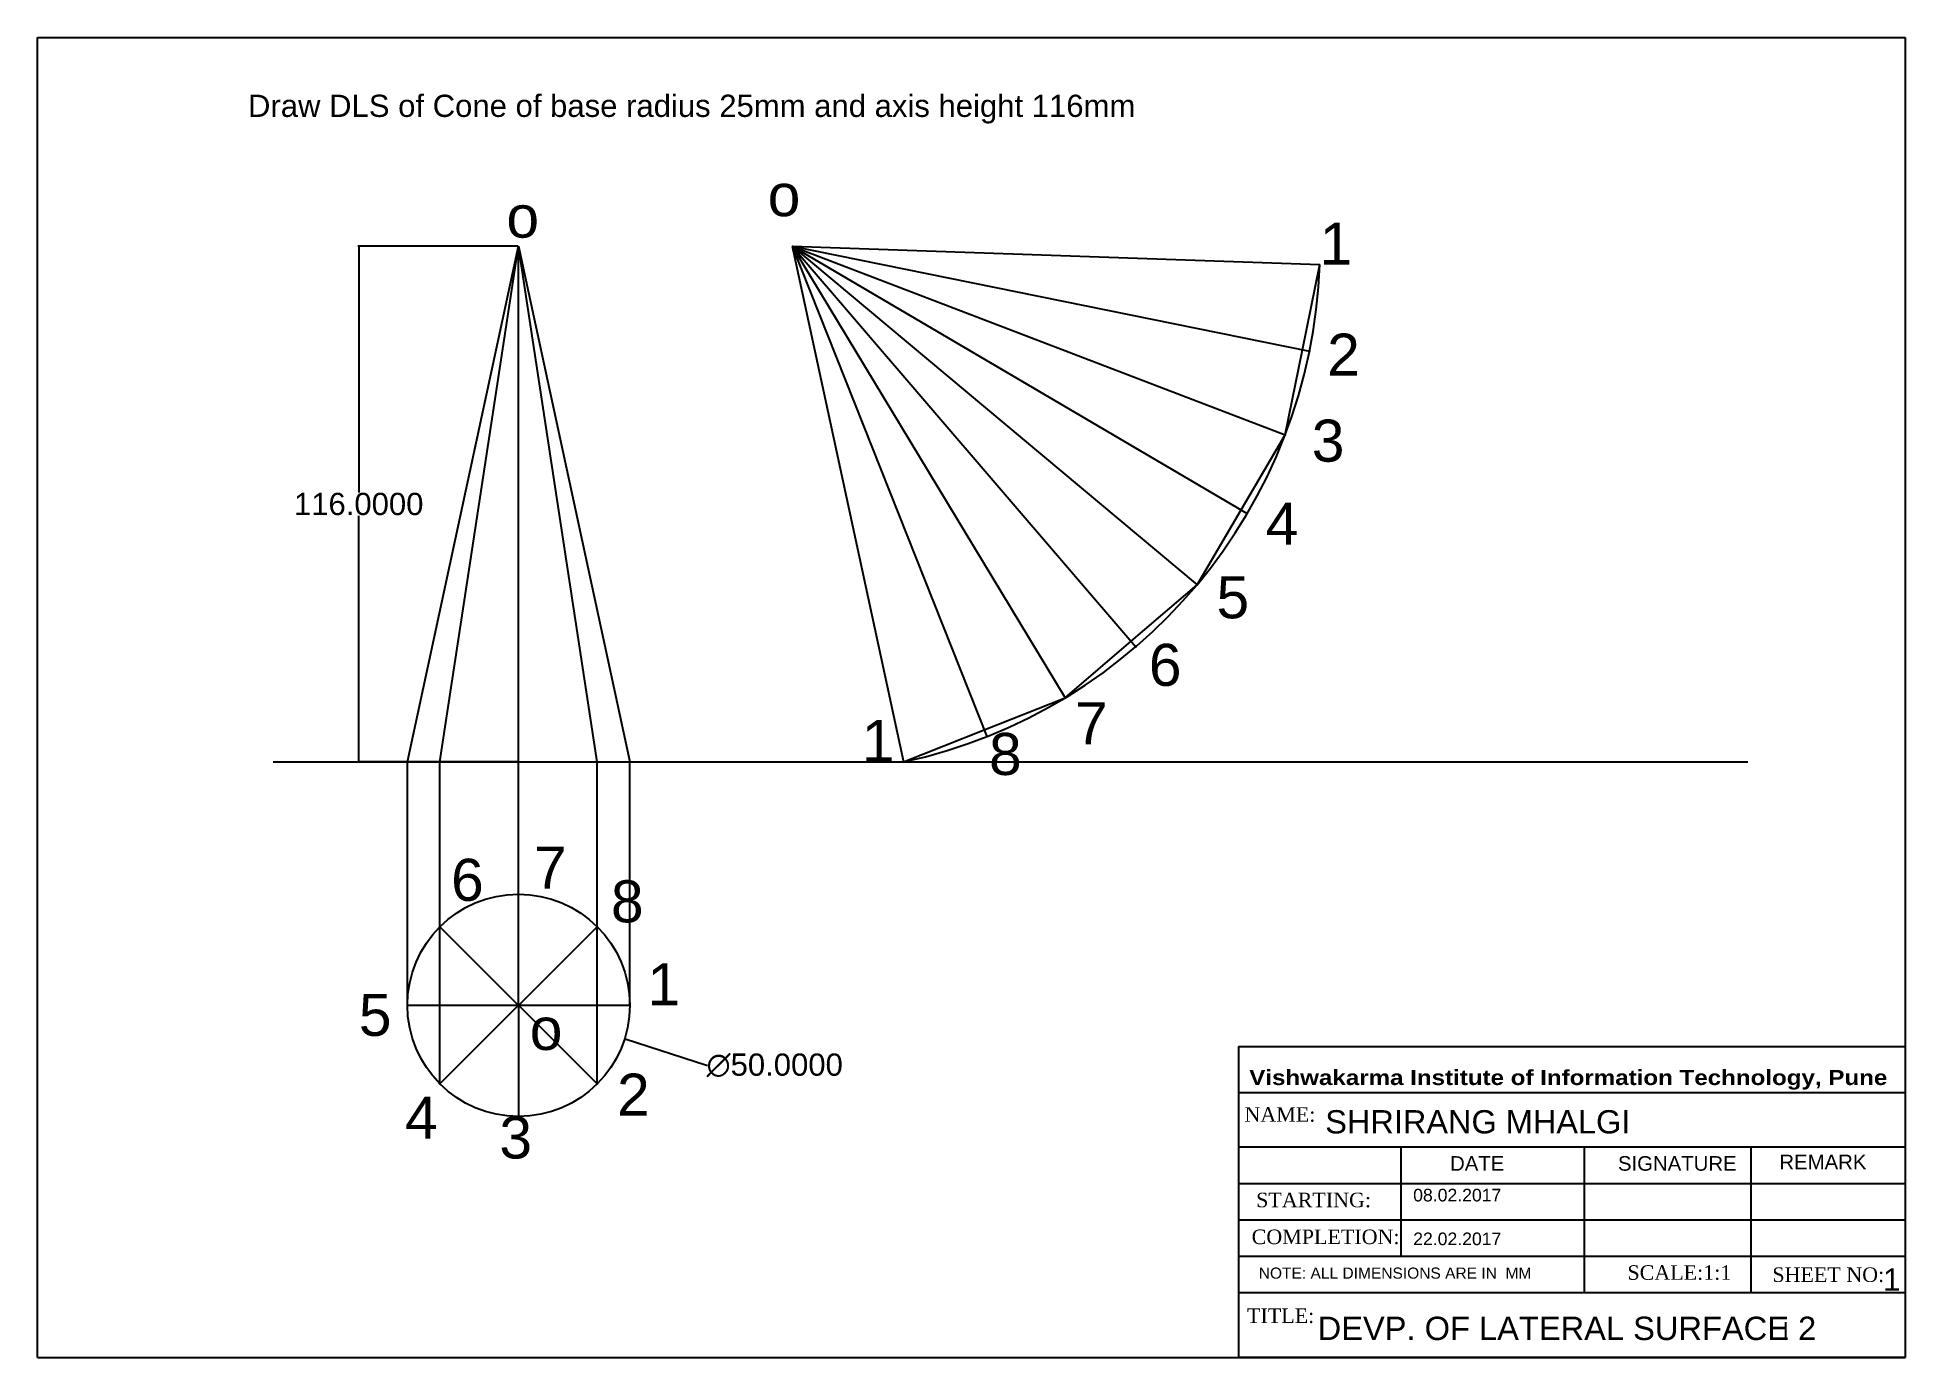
# Model space of a CAD drawing. Header units: inches. Extents: x 0 to 420, y 0 to 297.
import ezdxf

# ---------------------------------------------------------------- set-up
doc = ezdxf.new("R2010")
doc.units = ezdxf.units.IN
doc.header["$MEASUREMENT"] = 0
doc.styles.get("Standard").update_dxf_attribs({"font": 'arial.ttf'})
doc.dimstyles.get("Standard").update_dxf_attribs({"dimtxt": 5, "dimasz": 0.18, "dimexe": 0.18, "dimexo": 0.0625, "dimgap": 0.09, "dimtad": 0, "dimtih": 1, "dimtoh": 1, "dimdec": 4, "dimzin": 0, "dimdsep": 46, "dimtxsty": 'Standard', "dimcen": 0.09, "dimadec": 0, "dimazin": 0, "dimtfac": 1, "dimtdec": 4, "dimtofl": 0, "dimtmove": 0, "dimatfit": 3, "dimfxl": 1, "dimtolj": 1, "dimtzin": 0, "dimarcsym": 0})

# ---------------------------------------------------------------- blocks, each defined once
blk = doc.blocks.new('*D2')
at = {"color": 0, "lineweight": -2, "transparency": 16777216}
for p, q in [((108.13, 79.35), (108.31, 79.35)), ((108.22, 79.26), (108.22, 79.44)), ((150.5, 65.84), (132.2, 71.69)), ((150.68, 65.84), (150.5, 65.84))]:
    blk.add_line(p, q, dxfattribs=at)
at = {"color": 0, "transparency": 16777216}
blk.add_solid([(132.21, 71.72), (132.19, 71.66), (132.03, 71.74)], dxfattribs=at)
at = {"layer": 'Defpoints', "color": 0, "transparency": 16777216}
for p in [(84.4, 86.95), (132.03, 71.74)]:
    blk.add_point(p, dxfattribs=at)
at = {"color": 0, "transparency": 16777216, "insert": (165.81, 65.84), "char_height": 5, "attachment_point": 5}
blk.add_mtext('\\A1;∅50.0000', dxfattribs=at)
blk = doc.blocks.new('*D3')
at = {"color": 0, "lineweight": -2, "transparency": 16777216}
for p, q in [((108.15, 250.09), (72.08, 250.09)), ((72.26, 249.91), (72.26, 194.73)), ((72.26, 134.27), (72.26, 189.45)), ((108.15, 134.09), (72.08, 134.09))]:
    blk.add_line(p, q, dxfattribs=at)
at = {"color": 0, "transparency": 16777216}
for points in [[(72.23, 249.91), (72.29, 249.91), (72.26, 250.09)], [(72.23, 134.27), (72.29, 134.27), (72.26, 134.09)]]:
    blk.add_solid(points, dxfattribs=at)
at = {"layer": 'Defpoints', "color": 0, "transparency": 16777216}
for p in [(108.22, 250.09), (72.26, 134.09), (108.22, 134.09)]:
    blk.add_point(p, dxfattribs=at)
at = {"color": 0, "transparency": 16777216, "insert": (72.26, 192.09), "char_height": 5, "attachment_point": 5}
blk.add_mtext('\\A1;116.0000', dxfattribs=at)

msp = doc.modelspace()

# ---------------------------------------------------------------- linework, layer by layer
for p, q in [((-0.00171, 0.08539), (-0.00171, 297.08539)), ((-0.00171, 297.08539), (419.99829, 297.08539)), ((419.99829, 297.08539), (419.99829, 0.08539)), ((83.21571, 134.08826), (108.21571, 250.08826)), ((90.53804, 134.08826), (108.21571, 250.08826)), ((108.21571, 134.08826), (108.21571, 250.08826)), ((108.21571, 250.08826), (133.21571, 134.08826)), ((125.89337, 134.08826), (108.21571, 250.08826)), ((169.77312, 250.08826), (194.77312, 134.08826)), ((169.77312, 250.08826), (288.36482, 245.96394)), ((169.77312, 250.08826), (286.06563, 226.4863)), ((169.77312, 250.08826), (280.58957, 207.65342)), ((169.77312, 250.08826), (272.08622, 189.97977)), ((169.77312, 250.08826), (260.78788, 173.94816)), ((169.77312, 250.08826), (247.0032, 159.99655)), ((169.77312, 250.08826), (231.10875, 148.50607)), ((169.77312, 250.08826), (213.53873, 139.79061)), ((284.47719, 226.80868), (288.36482, 245.96394)), ((280.58957, 207.65342), (284.47719, 226.80868)), ((270.68872, 190.80079), (280.58957, 207.65342)), ((260.78788, 173.94816), (270.68872, 190.80079)), ((245.94831, 161.22711), (260.78788, 173.94816)), ((231.10875, 148.50607), (245.94831, 161.22711)), ((212.94094, 141.29716), (231.10875, 148.50607)), ((194.77312, 134.08826), (212.94094, 141.29716)), ((53.00661, 134.08826), (384.68259, 134.08826)), ((83.21571, 79.34756), (83.21571, 134.08826)), ((90.53804, 61.66989), (90.53804, 134.08826)), ((108.21571, 79.34756), (108.21571, 134.08826)), ((125.89337, 61.66989), (125.89337, 134.08826)), ((133.21571, 79.34756), (133.21571, 134.08826)), ((90.53804, 97.02523), (125.89337, 61.66989)), ((125.89337, 97.02523), (90.53804, 61.66989)), ((83.21571, 79.34756), (133.21571, 79.34756)), ((108.21571, 79.34756), (108.21571, 54.34756)), ((270.13672, 70.08534), (270.13672, 0.08534)), ((270.13672, 70.08534), (419.99829, 70.08534)), ((-0.00171, 0.08539), (419.99829, 0.08539)), ((420.13672, 0.08534), (270.13672, 0.08534))]:
    msp.add_line(p, q)
at = {"color": 7}
for p, q in [((420.13672, 59.68649), (270.13672, 59.68649)), ((420.13672, 47.40394), (270.13672, 47.40394)), ((306.61304, 47.40394), (306.61304, 22.83882)), ((347.82348, 47.40394), (347.82348, 14.65045)), ((420.13672, 39.21556), (270.13672, 39.21556)), ((420.13672, 30.97713), (270.13672, 31.02683)), ((420.13672, 22.83882), (270.13672, 22.83882)), ((420.13672, 14.65045), (270.13672, 14.65045)), ((393.15425, 8.04068), (393.15425, 4.49239))]:
    msp.add_line(p, q, dxfattribs=at)
at = {"color": 7, "true_color": 0xffffff}
msp.add_line((385.34107, 47.40394), (385.34107, 14.65045), dxfattribs=at)
msp.add_circle((108.21571, 79.34756), 25)
msp.add_arc((169.77312, 250.08826), 118.66339, 282.1622035, 358.0082035)
for p in [(286.06563, 226.4863), (280.58957, 207.65342), (272.08622, 189.97977), (260.78788, 173.94816), (247.0032, 159.99655), (231.10875, 148.50607), (213.53873, 139.79061), (108.21571, 104.34756), (90.53804, 97.02523), (125.89337, 97.02523), (83.21571, 79.34756), (133.21571, 79.34756), (90.53804, 61.66989), (125.89337, 61.66989), (108.21571, 54.34756)]:
    msp.add_point(p)

# ---------------------------------------------------------------- texts
at = {"color": 240, "true_color": 0xed1f24}
for s, p in [('o', (164.2344, 256.86032)), ('o', (105.4736, 252.02534)), ('1', (288.36482, 245.96394)), ('2', (290.05163, 220.97585)), ('3', (286.59513, 201.63129)), ('4', (276.22558, 182.97745)), ('5', (265.16471, 166.39573)), ('6', (249.95604, 151.19545)), ('7', (233.36475, 138.0673)), ('1', (185.38558, 134.08826)), ('8', (214.00825, 131.15555)), ('7', (111.69533, 105.60387)), ('6', (93.03013, 102.84567)), ('8', (128.97793, 98.00141)), ('1', (137.20645, 79.34756)), ('5', (72.29102, 72.45902)), ('o', (110.72421, 69.3004)), ('2', (130.36052, 54.51446)), ('4', (82.66553, 49.3549)), ('3', (103.8941, 44.8841))]:
    msp.add_text(s, height=9.46226, dxfattribs=at).set_placement(p)
at = {"color": 51, "true_color": 0xf7f281}
for s, height, p in [('SHRIRANG MHALGI', 5.2305872, (289.62138, 50.52586)), ('DEVP. OF LATERAL SURFACE 2', 5.2522292, (287.9122, 4.05055))]:
    msp.add_text(s, height=height, dxfattribs=at).set_placement(p)
at = {"color": 51, "true_color": 0xf8f6b0}
for s, p in [('08.02.2017', (309.38768, 35.22749)), ('22.02.2017', (309.38768, 25.38764))]:
    msp.add_text(s, height=2.837543, dxfattribs=at).set_placement(p)
at = {"color": 114, "true_color": 0x139b48, "insert": (47.36764, 284.18532), "char_height": 5, "attachment_point": 1}
msp.add_mtext_dynamic_manual_height_columns('Draw DLS of Cone of base radius 25mm and axis height 116mm', width=280.1932974, gutter_width=25, heights=[0], dxfattribs=at)
at = {"color": 7, "attachment_point": 1}
for s, insert, char_height, width in [('{\\fArial Black|b0|i0|c0|p34;Vishwakarma Institute of Information Technology, Pune}', (272.52997, 64.799), 3.3932628, 150.1832961), ('{\\fTimes New Roman|b0|i0|c0|p18;NAME:}', (271.45139, 56.42816), 3.2753486, 146.4562519), ('DATE', (317.69255, 45.41013), 3.275349, 10.791), ('SIGNATURE', (355.44429, 45.41013), 3.275349, 10.791), ('REMARK', (391.74385, 45.7391), 3.275349, 10.791), ('{\\fTimes New Roman|b0|i0|c0|p18;STARTING:}', (274.08049, 37.19333), 3.2753486, 10.791), ('{\\fTimes New Roman|b0|i0|c0|p18;COMPLETION:}', (273.06644, 28.90197), 3.2753486, 10.791), ('{\\fTimes New Roman|b0|i0|c0|p18;SCALE:1:1}', (357.57502, 20.86685), 3.2753486, 10.791), ('{\\fTimes New Roman|b0|i0|c0|p18;SHEET NO:}', (390.1684, 20.39094), 3.2753486, 36.0616299), ('{\\fTimes New Roman|b0|i0|c0|p18;TITLE:}', (272.03556, 11.15339), 3.2753486, 177.6465479)]:
    msp.add_mtext(s, dxfattribs=dict(at, insert=insert, char_height=char_height, width=width))
at = {"attachment_point": 1}
for s, insert, char_height, width in [('NOTE: ALL DIMENSIONS ARE IN  MM', (274.66179, 20.35168), 2.5, 65.06872), ('1', (415.07023, 20.16272), 5, 3.6687416)]:
    msp.add_mtext(s, dxfattribs=dict(at, insert=insert, char_height=char_height, width=width))

# ---------------------------------------------------------------- dimensions: what is measured, and where the dimension line sits
at = {"color": 11, "true_color": 0xf27172}
dim = msp.add_linear_dim(base=(72.2624, 134.08826), p1=(108.21571, 250.08826), p2=(108.21571, 134.08826), angle=90, dimstyle='Standard', dxfattribs=at)
dim.commit()
dim.dimension.update_dxf_attribs({"geometry": '*D3', "text_midpoint": (72.2624, 192.08826)})
dim = msp.add_diameter_dim_2p(p1=(84.40072, 86.95324), p2=(132.03069, 71.74188), dimstyle='Standard', dxfattribs=at)
dim.commit()
dim.dimension.update_dxf_attribs({"geometry": '*D2', "text_midpoint": (165.80553, 65.84242), "dimtype": 163})

doc.saveas('drawing.dxf')
